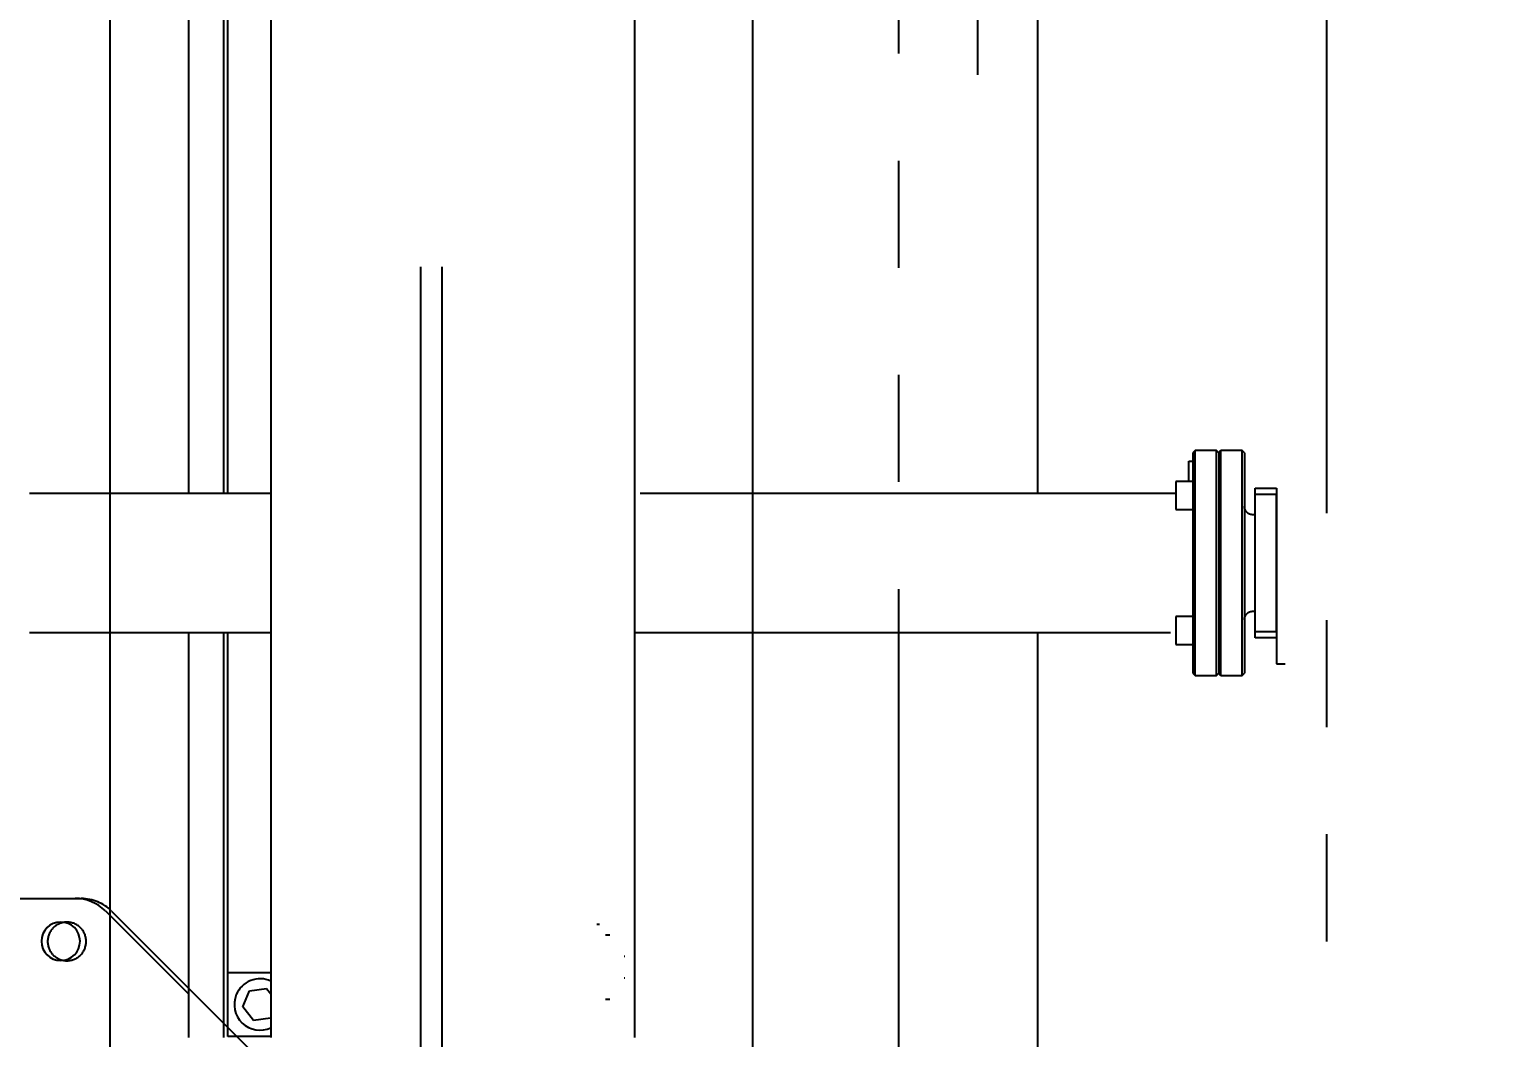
# Model space of a CAD drawing. Header units: millimetres. Extents: x 10462777 to 22643323, y 453826 to 1389191.
# Drawn here: x 11299678 to 11300363, y 597122 to 597593 of the extents above; entities that cross this region are included whole.
import ezdxf

# ---------------------------------------------------------------- set-up
doc = ezdxf.new("R2010")
doc.units = ezdxf.units.MM
doc.header["$LTSCALE"] = 200
doc.header["$MEASUREMENT"] = 0
doc.header["$PDMODE"] = 35
doc.header["$PDSIZE"] = -5
for name, pattern in [('CENTER', [2, 1.25, -0.25, 0.25, -0.25]), ('CENTER2', [1.125, 0.75, -0.125, 0.125, -0.125]), ('DASHED', [3.5, 2, -1.5]), ('PHANTOM', [2.5, 1.25, -0.25, 0.25, -0.25, 0.25, -0.25])]:
    doc.linetypes.add(name, pattern=pattern)
doc.layers.get('0').update_dxf_attribs({"linetype": 'CONTINUOUS'})
doc.layers.get('DEFPOINTS').update_dxf_attribs({"linetype": 'CONTINUOUS'})
doc.layers.add('2', color=2, linetype='CONTINUOUS')
doc.layers.add('DV1_DEFAULT', color=7, linetype='CONTINUOUS')
doc.layers.add('203', color=7, linetype='CONTINUOUS', true_color=0xffffff)
doc.layers.add('TOP$23', color=7, linetype='CONTINUOUS', true_color=0xffffff)
doc.layers.add('LAYOUT', color=8, linetype='CONTINUOUS', lineweight=25)
doc.styles.get("Standard").update_dxf_attribs({"font": 'SYMBOL'})
doc.dimstyles.new('DS ROBOTEC', dxfattribs={"dimscale": 0, "dimtxt": 2.5, "dimasz": 2.5, "dimexe": 0.3, "dimexo": 0.3, "dimgap": 0.5, "dimtad": 1, "dimzin": 9, "dimdsep": 46, "dimtxsty": 'Standard', "dimblk": 'OPEN', "dimcen": 0, "dimclrd": 4, "dimclre": 4, "dimclrt": 110, "dimazin": 2, "dimtm": 1.5, "dimtfac": 1, "dimtmove": 0, "dimatfit": 3, "dimldrblk": 'OPEN', "dimfxl": 1, "dimtfill": 1, "dimtolj": 1, "dimlwd": -1, "dimlwe": -1, "dimarcsym": 0})

# ---------------------------------------------------------------- blocks, each defined once
blk = doc.blocks.new('r710ic')
at = {"layer": 'DV1_DEFAULT', "color": 3, "linetype": 'CENTER2', "lineweight": 0}
blk.add_circle((272041.37, 104232.63), 367.64, dxfattribs=at)
at = {"layer": 'LAYOUT', "color": 3}
blk.add_circle((272041.37, 104232.63), 2050.12, dxfattribs=at)
blk = doc.blocks.new('A$C7DA30AB0')
at = {"layer": 'DV1_DEFAULT', "color": 7, "linetype": 'CENTER2', "ltscale": 25.4}
blk.add_line((4643.46, 3176.51, 0), (4643.46, 2861.71, 0), dxfattribs=at)
at = {"layer": 'LAYOUT', "color": 6, "linetype": 'PHANTOM'}
blk.add_circle((3030.45, 3025.99, 0), 2693.02, dxfattribs=at)
blk = doc.blocks.new('_OPEN')
at = {"color": 0, "linetype": 'ByBlock'}
for p, q in [((-1, 0.1667), (0, 0)), ((0, 0), (-1, -0.1667)), ((0, 0), (-1, 0))]:
    blk.add_line(p, q, dxfattribs=at)
blk = doc.blocks.new('*D367')
at = {"color": 4, "linetype": 'ByBlock', "ltscale": 10, "transparency": 16777216}
for p, q in [((11300640.8, 598366.89), (11300640.8, 596883.44)), ((11300889.41, 596619.67), (11300889.41, 596925.44)), ((11300465.8, 596904.44), (11300290.8, 596904.44)), ((11300640.8, 596904.44), (11300889.41, 596904.44)), ((11301064.41, 596904.44), (11301239.41, 596904.44))]:
    blk.add_line(p, q, dxfattribs=at)
at = {"layer": 'DEFPOINTS', "color": 0, "ltscale": 10, "transparency": 16777216}
for p in [(11300640.8, 598387.89, 0), (11300889.41, 596904.44), (11300889.41, 596598.67, 0)]:
    blk.add_point(p, dxfattribs=at)
at = {"color": 4, "ltscale": 10, "transparency": 16777216, "xscale": 175, "yscale": 175, "zscale": 175}
blk.add_blockref('_OPEN', (11300640.8, 596904.44), dxfattribs=at)
at = {"color": 4, "ltscale": 10, "transparency": 16777216, "xscale": 175, "yscale": 175, "zscale": 175, "rotation": 180}
blk.add_blockref('_OPEN', (11300889.41, 596904.44), dxfattribs=at)
at = {"color": 110, "ltscale": 10, "transparency": 16777216, "insert": (11300765.1, 597063.71), "char_height": 175, "attachment_point": 5, "bg_fill": 3, "box_fill_scale": 1.25, "bg_fill_color": 256, "bg_fill_true_color": 13158600, "bg_fill_transparency": 0}
blk.add_mtext('\\A1;249', dxfattribs=at)

msp = doc.modelspace()

# ---------------------------------------------------------------- linework, layer by layer
at = {"layer": '2', "color": 252, "linetype": 'Continuous'}
for p, q in [((11300148.79501, 597375.90946, 0), (11300148.79501, 598213.38354, 0)), ((11299752.53938, 597375.89318, 0), (11299752.53938, 598121.76994, 0)), ((11299768.78961, 598121.79787, 0), (11299768.78961, 597375.90524, 0)), ((11299770.78964, 597375.9293, 0), (11299770.78964, 598121.8149, 0)), ((11299790.84243, 598121.79335, 0), (11299790.84243, 597121.77757, 0)), ((11299960.73984, 597121.77757, 0), (11299960.73984, 598121.79335, 0)), ((11299752.53938, 597121.79068, 0), (11299752.53938, 597310.89513, 0)), ((11299768.78961, 597310.90041, 0), (11299768.78961, 597121.81194, 0)), ((11299770.78964, 597152.32816, 0), (11299770.78964, 597310.93854, 0)), ((11300148.79501, 597011.78304, 0), (11300148.79501, 597310.91072, 0)), ((11299557.78662, 597186.77427, 0), (11299699.50436, 597186.77427, 0)), ((11299713.64669, 597180.91632, 0), (11299752.54552, 597142.0175, 0)), ((11299770.78964, 597152.27378, 0), (11299790.84274, 597152.27378, 0)), ((11299770.78964, 597122.27336, 0), (11299770.78964, 597152.27378, 0)), ((11299790.84274, 597122.27336, 0), (11299770.78964, 597122.27336, 0))]:
    msp.add_line(p, q, dxfattribs=at)
at = {"layer": '2', "color": 80, "linetype": 'Continuous'}
for p, q in [((11299557.78662, 597186.77427, 0), (11299699.50436, 597186.77427, 0)), ((11299713.64669, 597180.91632, 0), (11299752.54552, 597142.0175, 0))]:
    msp.add_line(p, q, dxfattribs=at)
at = {"layer": '2', "color": 60, "linetype": 'Continuous'}
for p, q in [((11299942.97965, 597174.7741, 0), (11299944.25961, 597174.7741, 0)), ((11299947.00618, 597169.77403, 0), (11299949.04214, 597169.77403, 0)), ((11299955.73985, 597159.77389, 0), (11299956.04224, 597159.77389, 0)), ((11299955.73985, 597149.77375, 0), (11299956.04224, 597149.77375, 0)), ((11299777.77572, 597136.22055, 0), (11299780.87085, 597143.68751, 0)), ((11299780.87085, 597143.68751, 0), (11299788.88498, 597144.74052, 0)), ((11299788.88498, 597144.74052, 0), (11299790.84244, 597142.18817, 0)), ((11299782.69472, 597129.80662, 0), (11299777.77572, 597136.22055, 0)), ((11299947.00618, 597139.7736, 0), (11299949.04214, 597139.7736, 0)), ((11299790.70886, 597130.85963, 0), (11299782.69472, 597129.80662, 0)), ((11299790.84243, 597131.18188, 0), (11299790.70886, 597130.85963, 0))]:
    msp.add_line(p, q, dxfattribs=at)
at = {"layer": '2', "color": 80, "linetype": 'Continuous', "extrusion": (0, 0, -1)}
msp.add_circle((-11299692.78853, 597166.77399, 0), 9.00013, dxfattribs=at)
at = {"layer": '2', "color": 80, "linetype": 'Continuous'}
msp.add_arc((11299699.50436, 597166.77399, 0), 20.00028, 45, 90, dxfattribs=at)
at = {"layer": '2', "color": 252, "linetype": 'Continuous'}
msp.add_arc((11299699.50436, 597166.77399, 0), 20.00028, 45, 90, dxfattribs=at)
at = {"layer": '2', "color": 60, "linetype": 'Continuous'}
for start, end in [(65.10047314, 157.48547718), (157.48547718, 294.89858983)]:
    msp.add_arc((11299785.78985, 597137.27357, 0), 12.00017, start, end, dxfattribs=at)
at = {"layer": '203', "color": 252, "linetype": 'CENTER'}
for p, q in [((11300219.14536, 597390.90515, 0), (11300221.14539, 597390.90515, 0)), ((11300219.14536, 597381.38956, 0), (11300219.14536, 597390.90515, 0)), ((11300222.1454, 597395.88974, 0), (11300221.14539, 597394.88973, 0)), ((11300221.14539, 597394.88973, 0), (11300221.14539, 597343.38892, 0)), ((11300232.14554, 597395.88974, 0), (11300222.1454, 597395.88974, 0)), ((11300222.1454, 597343.38892, 0), (11300222.1454, 597395.88974, 0)), ((11300233.14556, 597394.88973, 0), (11300232.14554, 597395.88974, 0)), ((11300232.14554, 597290.88825, 0), (11300232.14554, 597395.88974, 0)), ((11300234.14557, 597395.88974, 0), (11300233.14556, 597394.88973, 0)), ((11300233.14556, 597394.88973, 0), (11300233.14556, 597291.88826, 0)), ((11300233.14556, 597394.88973, 0), (11300233.14556, 597291.88826, 0)), ((11300244.14571, 597395.88974, 0), (11300234.14557, 597395.88974, 0)), ((11300234.14557, 597290.88825, 0), (11300234.14557, 597395.88974, 0)), ((11300245.14573, 597394.88973, 0), (11300244.14571, 597395.88974, 0)), ((11300244.14571, 597290.88825, 0), (11300244.14571, 597395.88974, 0)), ((11300244.14571, 597290.88825, 0), (11300244.14571, 597395.88974, 0)), ((11300245.14573, 597394.88973, 0), (11300245.14573, 597291.88826, 0)), ((11299790.84862, 597375.88946, 0), (11299678.14067, 597375.88946, 0)), ((11300213.14296, 597375.88946, 0), (11299960.73381, 597375.88946, 0)), ((11300219.14536, 597381.38958, 0), (11300213.14527, 597381.38958, 0)), ((11300221.14539, 597381.38949, 0), (11300213.14527, 597381.38949, 0)), ((11300213.14527, 597381.38949, 0), (11300213.14527, 597368.3893, 0)), ((11300250.1458, 597378.38949, 0), (11300260.14594, 597378.38949, 0)), ((11300250.1458, 597375.38945, 0), (11300250.1458, 597378.38949, 0)), ((11300260.14594, 597378.38949, 0), (11300260.14594, 597375.38945, 0)), ((11300260.14594, 597377.38945, 0), (11300260.14594, 597373.38942, 0)), ((11300260.14594, 597375.38945, 0), (11300250.1458, 597375.38945, 0)), ((11300250.1458, 597311.38854, 0), (11300250.1458, 597375.38945, 0)), ((11300260.14594, 597311.38854, 0), (11300260.14594, 597375.38945, 0)), ((11300260.14594, 597373.38942, 0), (11300260.14594, 597313.38857, 0)), ((11300213.14527, 597368.3893, 0), (11300221.14539, 597368.3893, 0)), ((11300250.1458, 597365.88932, 0), (11300249.14578, 597365.88932, 0)), ((11300221.14539, 597343.38892, 0), (11300221.14539, 597291.88826, 0)), ((11300222.1454, 597290.88825, 0), (11300222.1454, 597343.38892, 0)), ((11300249.14578, 597320.88868, 0), (11300250.1458, 597320.88868, 0)), ((11300221.14539, 597318.38859, 0), (11300213.14527, 597318.38859, 0)), ((11300213.14527, 597318.38859, 0), (11300213.14527, 597305.38841, 0)), ((11299678.14067, 597310.88853, 0), (11299790.84862, 597310.88853, 0)), ((11299960.73381, 597310.88853, 0), (11300213.14296, 597310.88853, 0)), ((11300250.1458, 597308.3885, 0), (11300250.1458, 597311.38854, 0)), ((11300250.1458, 597311.38854, 0), (11300260.14594, 597311.38854, 0)), ((11300260.14594, 597308.3885, 0), (11300250.1458, 597308.3885, 0)), ((11300260.14594, 597313.38857, 0), (11300260.14594, 597309.38854, 0)), ((11300260.14594, 597311.38854, 0), (11300260.14594, 597308.3885, 0)), ((11300260.14594, 597308.3885, 0), (11300260.14594, 597299.38837, 0)), ((11300213.14527, 597305.38841, 0), (11300221.14539, 597305.38841, 0)), ((11300260.14594, 597299.38837, 0), (11300260.14594, 597296.38833, 0)), ((11300260.14594, 597296.38833, 0), (11300264.14912, 597296.38833, 0)), ((11300221.14539, 597291.88826, 0), (11300222.1454, 597290.88825, 0)), ((11300222.1454, 597290.88825, 0), (11300232.14554, 597290.88825, 0)), ((11300232.14554, 597290.88825, 0), (11300233.14556, 597291.88826, 0)), ((11300233.14556, 597291.88826, 0), (11300234.14557, 597290.88825, 0)), ((11300234.14557, 597290.88825, 0), (11300244.14571, 597290.88825, 0)), ((11300244.14571, 597290.88825, 0), (11300245.14573, 597291.88826, 0))]:
    msp.add_line(p, q, dxfattribs=at)
at = {"layer": '203', "color": 252, "linetype": 'CENTER', "extrusion": (0, 0, -1)}
for centre, start, end in [((-11300249.14578, 597369.88937, 0), 270, 0), ((-11300249.14578, 597316.88862, 0), 0, 90)]:
    msp.add_arc(centre, 4.00006, start, end, dxfattribs=at)
at = {"layer": 'TOP$23', "color": 155, "linetype": 'PHANTOM'}
for p, q in [((11300283.66913, 593866.71124), (11300283.66913, 601531.71124)), ((11300083.66913, 601331.21124), (11300083.66913, 594066.71124))]:
    msp.add_line(p, q, dxfattribs=at)
at = {"layer": 'TOP$23', "linetype": 'DASHED'}
for p, q in [((11299860.66913, 600981.71124), (11299860.66913, 594581.71124)), ((11299870.66913, 600981.71124), (11299870.66913, 594581.71124)), ((11299715.66913, 597181.71124), (11299715.66913, 596841.71124))]:
    msp.add_line(p, q, dxfattribs=at)
at = {"layer": 'TOP$23', "linetype": 'Continuous'}
for p, q in [((11300015.66913, 600981.71124), (11300015.66913, 596881.71124)), ((11299715.66913, 598116.61124), (11299715.66913, 597181.71124))]:
    msp.add_line(p, q, dxfattribs=at)
at = {"layer": 'TOP$23', "linetype": 'PHANTOM'}
for p, q in [((11299560.66913, 597186.71124), (11299702.38486, 597186.71124)), ((11299716.527, 597180.85338), (11300109.81127, 596787.56911))]:
    msp.add_line(p, q, dxfattribs=at)
at = {"layer": 'TOP$23', "linetype": 'PHANTOM', "extrusion": (0, 0, -1)}
msp.add_circle((-11299695.66913, 597166.71124), 9, dxfattribs=at)
at = {"layer": 'TOP$23', "linetype": 'PHANTOM'}
msp.add_arc((11299702.38486, 597166.71124), 20, 44.99999992, 90, dxfattribs=at)

# ---------------------------------------------------------------- block references
at = {"ltscale": 10, "rotation": 180}
msp.add_blockref('A$C7DA30AB0', (11304764.24811, 600747.76955, 0), dxfattribs=at)
at = {"layer": 'LAYOUT', "color": 2, "rotation": 89.99999999999999}
msp.add_blockref('r710ic', (11403573.40786, 324839.74027, 0), dxfattribs=at)

# ---------------------------------------------------------------- next in the draw order: dimensions: what is measured, and where the dimension line sits
at = {"ltscale": 10}
dim = msp.add_linear_dim(base=(11300889.40943, 596904.44423, 0), p1=(11300640.79795, 598387.8894, 0), p2=(11300889.40943, 596598.67472, 0), angle=180, dimstyle='DS ROBOTEC', override={"dimscale": 70, "dimgap": 1, "dimdec": 0, "dimarcsym": 1}, dxfattribs=at)
dim.commit()
dim.dimension.update_dxf_attribs({"geometry": '*D367', "text_midpoint": (11300765.10369, 596904.44423, 0), "dimtype": 160})

doc.saveas('drawing.dxf')
